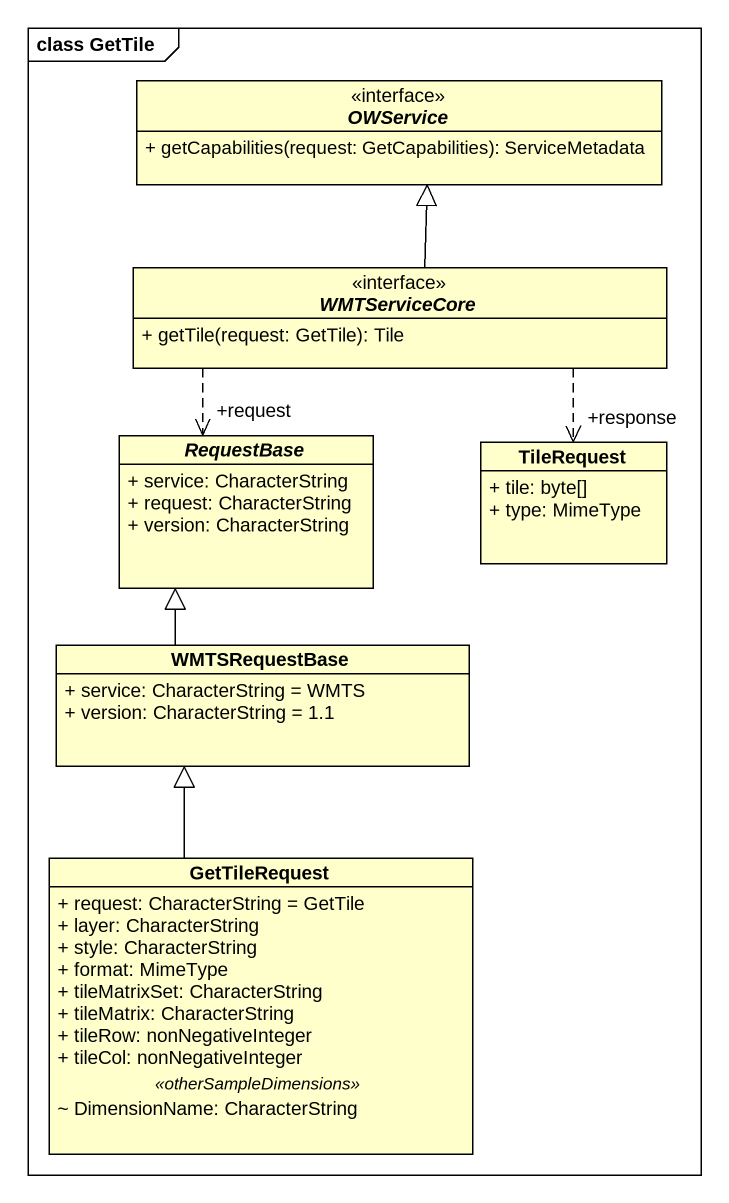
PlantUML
@startuml
mainframe class GetTile
hide circle
hide empty members
skinparam classAttributeIconSize 0
interface OWService <<interface>> {
  + getCapabilities(request: GetCapabilities): ServiceMetadata
}
interface WMTServiceCore <<interface>> {
  + getTile(request: GetTile): Tile
}
abstract class RequestBase {
  + service: CharacterString
  + request: CharacterString
  + version: CharacterString
}
class TileRequest {
  + tile: byte[]
  + type: MimeType
}
class WMTSRequestBase {
  + service: CharacterString = WMTS
  + version: CharacterString = 1.1
}
class GetTileRequest {
  + request: CharacterString = GetTile
  + layer: CharacterString
  + style: CharacterString
  + format: MimeType
  + tileMatrixSet: CharacterString
  + tileMatrix: CharacterString
  + tileRow: nonNegativeInteger
  + tileCol: nonNegativeInteger
  .. <<otherSampleDimensions>> ..
  ~ DimensionName: CharacterString
}
WMTServiceCore -up-|> OWService
WMTServiceCore ..> "+request" RequestBase
WMTServiceCore ..> "+response" TileRequest
WMTSRequestBase -up-|> RequestBase
GetTileRequest -up-|> WMTSRequestBase
@enduml
